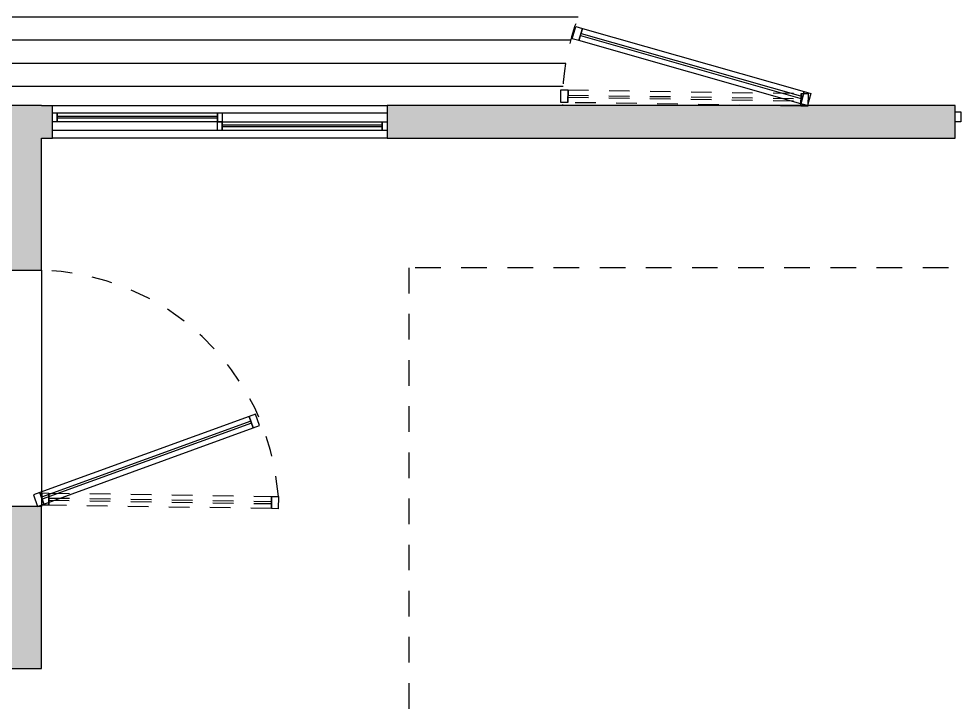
# Model space of a CAD drawing. Header units: metres. Extents: x 113 to 8702, y -1158 to 1243.
# Drawn here: x 5914.208 to 5918.774, y -734.959 to -731.602 of the extents above; entities that cross this region are included whole.
import ezdxf

# ---------------------------------------------------------------- set-up
doc = ezdxf.new("R2010")
doc.units = ezdxf.units.M
doc.header["$MEASUREMENT"] = 0
doc.linetypes.add('HIDDEN', pattern=[0.375, 0.25, -0.125])
doc.layers.add('PINK', color=6, linetype='Continuous')
doc.layers.add('YELLOW', color=2, linetype='Continuous')

# ---------------------------------------------------------------- blocks, each defined once
blk = doc.blocks.new('jef')
at = {"layer": 'PINK', "color": 250, "linetype": 'HIDDEN', "ltscale": 0.1}
for p, q in [((5869.078989124975, -807.2928943526931), (5907.796971062317, -821.3987970086746)), ((5868.942097204856, -807.6686362654436), (5907.660079147785, -821.7745389237534))]:
    blk.add_line(p, q, dxfattribs=at)
for points in [[(5868.625506546467, -808.5375292233657), (5867.451324423893, -808.1097107559908), (5868.221397665448, -805.9961829320528), (5869.395579788021, -806.4240013994277)], [(5868.625182126767, -808.538576906547), (5869.395529190197, -806.4239829638973), (5908.113886143199, -820.5288563566282), (5907.343539092808, -822.6434503039345)], [(5908.517670616626, -823.0712503353134), (5907.343488494053, -822.6434318681713), (5908.11356173095, -820.5299040579703), (5909.287743853523, -820.9577225251123)]]:
    blk.add_lwpolyline(points, close=True, dxfattribs=at)

msp = doc.modelspace()

# ---------------------------------------------------------------- hatches: boundary and pattern name
at = {"layer": 'YELLOW'}
h = msp.add_hatch(dxfattribs=at)
h.set_pattern_fill('ANSI31', color=15, scale=0.8983, angle=315)
h.set_pattern_definition([(0, (0.5534578634742502, 22.75360596803876), (2.775557561562891e-17, 0.1122875), [])])
h.paths.add_polyline_path([(5917.953522240168, -730.8652193994022), (5917.953522240168, -730.7935377360957), (5917.953522240168, -730.7254782033388), (5916.401650492574, -730.7254782033388), (5916.260791661482, -730.7254782033388), (5915.096207926097, -730.7255851035683), (5915.096207926097, -730.8320495865203), (5914.99834175951, -730.8320495865203, -0.308952831846404), (5914.522057273503, -731.5052536040379), (5914.524568918718, -731.512221900047), (5914.48680346419, -731.5258340403769), (5914.484051559544, -731.5181991697934, -0.07668147093679997), (5914.26357763212, -731.5510169176089), (5914.223436299736, -731.551456637787), (5914.223192010749, -731.5291558974588), (5914.215518631674, -730.8320495865203), (5914.161493970008, -730.8320495865203), (5914.161493970008, -732.0260842663649), (5914.319620522293, -732.0260842663649), (5914.372329373055, -732.0260842663649), (5916.003947427652, -732.0260842663649), (5916.859826243836, -732.0260842663648, -0.003356265865060446), (5916.859636496355, -732.0107808773408), (5916.851012643387, -732.0106478255932), (5916.851969428665, -731.9486330387672), (5916.860971157736, -731.9487719205164, -0.3883272489388668)])
h = msp.add_hatch(color=97, dxfattribs=at)
h.dxf.hatch_style = 1
h.paths.add_polyline_path([(5914.372329373055, -732.0260842663649), (5914.319620522293, -732.0260842663649), (5913.60805103701, -732.0260842663649), (5913.60805103701, -732.1842108186498), (5914.161493970008, -732.1842108186498), (5914.161493970008, -732.827958801916), (5914.176105568352, -732.827958801916, -0.001128657942121221), (5914.181300988385, -732.827958801916), (5914.319620522293, -732.827958801916), (5914.319620522293, -732.1842108186502), (5914.372329373055, -732.1842108186502)])
h.paths.add_polyline_path([(5914.319620522293, -733.979828840266), (5914.181297884543, -733.979828840266), (5914.181297820326, -733.9798330024952), (5914.181299141213, -733.9798293772151), (5914.181264338446, -733.979828840266), (5914.161493970008, -733.979828840266), (5914.161493970008, -734.6123402226395), (5911.798475238949, -734.6123402226382), (5911.798475238949, -734.7704667749232), (5914.319620522293, -734.7704667749243)])
h = msp.add_hatch(color=97, dxfattribs=at)
h.dxf.hatch_style = 1
h.paths.add_polyline_path([(5918.774488255112, -732.0260842663646), (5916.003947427652, -732.026084266365), (5916.003947427652, -732.1842108186501), (5918.774488255112, -732.1842108186496)])

# ---------------------------------------------------------------- linework, layer by layer
at = {"layer": 'PINK', "color": 1}
for p, q in [((5916.946645416018, -731.6847285111297), (5918.028301877903, -731.9924762328792)), ((5916.949631979701, -731.6742314849988), (5918.031288441439, -731.9819792067053)), ((5914.372329373055, -732.0260842663649), (5916.003947427652, -732.0260842663649)), ((5916.003947427652, -732.1842108186502), (5914.372329373055, -732.1842108186502)), ((5915.339198750379, -733.5639988036778), (5914.318808584515, -733.9357517626604)), ((5915.342806458273, -733.573901265886), (5914.322416292262, -733.9456542249238))]:
    msp.add_line(p, q, dxfattribs=at)
at = {"layer": 'PINK', "color": 250, "linetype": 'HIDDEN', "ltscale": 0.1}
for p, q in [((5916.886028596299, -731.9746595518615), (5918.022074735691, -731.9921566521064)), ((5916.885858794187, -731.9856844071985), (5918.021904933746, -732.0031815074535))]:
    msp.add_line(p, q, dxfattribs=at)
at = {"layer": 'PINK'}
msp.add_line((5914.319620522293, -732.0260842663649), (5914.372329373055, -732.0260842663649), dxfattribs=at)
at = {"layer": 'PINK', "color": 250}
for p, q in [((5914.372329373064, -732.0619620916195), (5914.395993772203, -732.0619620916195)), ((5914.372329373064, -732.1045580098414), (5914.372329373064, -732.0619620916195)), ((5914.395994792074, -732.104578753554), (5914.395992752441, -732.0619620916195)), ((5914.395993772203, -732.0619620916195), (5914.395993772203, -732.1045580098414)), ((5916.003947427652, -732.0260842663649), (5916.003947427652, -732.1842108186502)), ((5914.395993772203, -732.1045580098414), (5914.372329373064, -732.1045580098414)), ((5915.980282008889, -732.1044957792541), (5915.980284048264, -732.1471124411885)), ((5915.980283028528, -732.1045165226914), (5916.003947427655, -732.1045165226914)), ((5915.980283028528, -732.1471124411885), (5915.980283028528, -732.1045165226914)), ((5916.003947427655, -732.1045165226914), (5916.003947427655, -732.1471124411885)), ((5915.980284048264, -732.1471124411885), (5915.199971619801, -732.1471539283384)), ((5916.003947427655, -732.1471124411885), (5915.980283028528, -732.1471124411885))]:
    msp.add_line(p, q, dxfattribs=at)
at = {"layer": 'PINK', "color": 3}
for p, q in [((5914.395992752441, -732.0619620916195), (5915.176305181163, -732.0619206044697)), ((5915.176305181163, -732.0619206044697), (5915.176307220539, -732.1045372664041)), ((5915.176306200801, -732.061941347907), (5915.199970599929, -732.061941347907)), ((5915.176306200801, -732.1045372664041), (5915.176306200801, -732.061941347907)), ((5915.199970599929, -732.061941347907), (5915.199970599929, -732.1045372664041)), ((5915.199970599925, -732.0619413479068), (5916.003947427652, -732.0619413479068)), ((5915.176306100206, -732.079453003376), (5914.395993671619, -732.0794737468134)), ((5915.176306301495, -732.0870256109902), (5914.395993873019, -732.0870463544275)), ((5915.176307220539, -732.1045372664041), (5914.395994792074, -732.104578753554)), ((5915.176306200789, -732.104537266404), (5915.199970599929, -732.104537266404)), ((5915.176306200789, -732.1471331846258), (5915.176306200789, -732.104537266404)), ((5915.199970599929, -732.1045372664041), (5915.176306200801, -732.1045372664041)), ((5915.199969580167, -732.104537266404), (5915.980282008889, -732.1044957792541)), ((5915.199971619801, -732.1471539283384), (5915.199969580167, -732.104537266404)), ((5915.199970599929, -732.104537266404), (5915.199970599929, -732.1471331846258)), ((5915.176306200787, -732.1471331846255), (5914.372329373055, -732.1471331846255)), ((5915.199970599929, -732.1471331846258), (5915.176306200789, -732.1471331846258)), ((5915.980282927932, -732.1220281781603), (5915.199970499345, -732.1220489215978)), ((5915.980283129222, -732.1296007857745), (5915.199970700745, -732.1296215292118))]:
    msp.add_line(p, q, dxfattribs=at)
at = {"layer": 'PINK', "color": 6}
for p, q in [((5918.774488255112, -732.0260842663646), (5916.003947427652, -732.026084266365)), ((5916.003947427652, -732.026084266365), (5916.003947427652, -732.1842108186501)), ((5918.774488255112, -732.1842108186496), (5918.774488255112, -732.0260842663646)), ((5916.003947427652, -732.1842108186501), (5918.774488255112, -732.1842108186496))]:
    msp.add_line(p, q, dxfattribs=at)
at = {"layer": 'PINK', "color": 11, "linetype": 'HIDDEN', "ltscale": 0.5}
msp.add_lwpolyline([(5909.429212397164, -727.3276245569348), (5929.379410198665, -727.3276245569351), (5929.379410198665, -740.1622297101286), (5922.790803856404, -740.1622297101286), (5922.790803856404, -732.8167170277904), (5916.109365129175, -732.8167170277903), (5916.109365129175, -735.4029729840646), (5909.429212397164, -735.4029729840647)], close=True, dxfattribs=at)
at = {"layer": 'PINK', "color": 1}
for points in [[(5916.939738202702, -731.7090026612858), (5916.906935243696, -731.6996687777012), (5916.923736234159, -731.6406234513746), (5916.956539193165, -731.6499573349593)], [(5916.939731434318, -731.7090318174608), (5916.956537779624, -731.649956932743), (5918.038202423212, -731.9576759000736), (5918.021396078274, -732.0167507848835)], [(5918.054197623739, -732.0260842662457), (5918.021394664709, -732.016750382661), (5918.038195655074, -731.9577050567149), (5918.070998614104, -731.9670389402995)], [(5915.351150023156, -733.5968004405033), (5915.382094918289, -733.5855255306344), (5915.361800080507, -733.5298247193082), (5915.330855185374, -733.541099629177)], [(5915.351158573051, -733.5968280515915), (5915.330856518851, -733.5410991433192), (5914.310456469664, -733.9128249766603), (5914.330758523521, -733.9685538850492)], [(5914.299814961889, -733.9798283090603), (5914.330759857022, -733.9685533991852), (5914.310465019362, -733.912852588221), (5914.27952012423, -733.9241274980959)]]:
    msp.add_lwpolyline(points, close=True, dxfattribs=at)
at = {"layer": 'PINK', "color": 250, "linetype": 'HIDDEN', "ltscale": 0.1}
for points in [[(5916.885465302686, -732.0111793729826), (5916.851012643387, -732.0106478255932), (5916.851969428665, -731.9486330387672), (5916.886422087964, -731.9491645861566)], [(5916.885466321211, -732.0112095959629), (5916.886420603331, -731.9491645632514), (5918.022467208641, -731.9666314630316), (5918.021512926903, -732.0286764957466)], [(5918.05596410154, -732.0292080202271), (5918.021511442244, -732.0286764728438), (5918.022468227525, -731.9666616864178), (5918.056920886821, -731.967193233801)]]:
    msp.add_lwpolyline(points, close=True, dxfattribs=at)
at = {"layer": 'PINK'}
msp.add_lwpolyline([(5914.319620522293, -732.0260842663649), (5913.60805103701, -732.0260842663649), (5913.60805103701, -732.1842108186498), (5914.161493970008, -732.1842108186498), (5914.161493970008, -732.827958801916), (5914.319620522293, -732.827958801916), (5914.319620522293, -732.1842108186502), (5914.372329373055, -732.1842108186502), (5914.372329373055, -732.0260842663649)], dxfattribs=at)
at = {"layer": 'PINK', "color": 3}
msp.add_lwpolyline([(5918.774488255104, -732.0562791326333), (5918.80200918012, -732.0562791326333), (5918.80200918012, -732.1058167974204), (5918.774488255104, -732.1058167974204)], close=True, dxfattribs=at)
at = {"layer": 'PINK', "color": 6}
msp.add_lwpolyline([(5914.161493970008, -734.6123402226395), (5911.798475238949, -734.6123402226382), (5911.798475238949, -734.7704667749232), (5914.319620522293, -734.7704667749243), (5914.319620522293, -733.979828840266), (5914.161493970008, -733.979828840266), (5914.161493970008, -734.6123402226395), (5914.161493970008, -733.9795238162759)], dxfattribs=at)
at = {"layer": 'PINK', "color": 11, "linetype": 'HIDDEN', "ltscale": 0.3}
for centre, radius, start, end in [((5917.999630386881, -732.0042989072422), 1.140012318518656, 90.34135994621636, 181.0949751119135), ((5914.285677348206, -734.0193197712234), 1.191444833002826, 4.197339730744888, 89.32018584176626)]:
    msp.add_arc(centre, radius, start, end, dxfattribs=at)
at = {"layer": 'YELLOW', "color": 1}
msp.add_line((5914.319620522293, -732.827958801916), (5914.319620522293, -733.979828840266), dxfattribs=at)

# ---------------------------------------------------------------- block references
at = {"layer": 'YELLOW', "xscale": 0.02635442538084214, "yscale": 0.02635442538084214, "zscale": 0.02635442538084214, "rotation": 19.13552707261719}
msp.add_blockref('jef', (5761.250780617203, -764.542527315871), dxfattribs=at)

doc.saveas('drawing.dxf')
